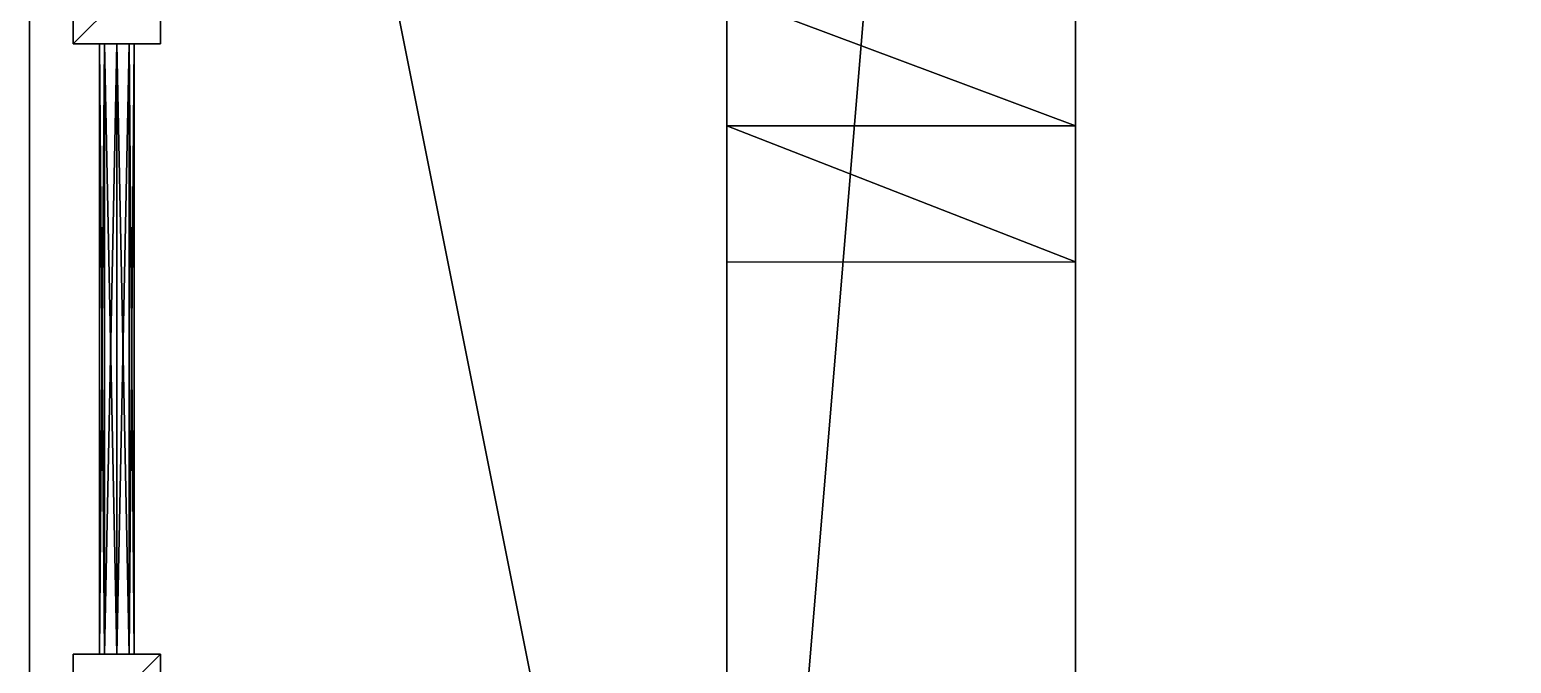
# Model space of a CAD drawing. Header units: metres. Extents: x -124 to 60, y -56 to 44.
# Drawn here: x 4 to 12.5, y -50.3 to -46.67 of the extents above; entities that cross this region are included whole.
import ezdxf

# ---------------------------------------------------------------- set-up
doc = ezdxf.new("R2010")
doc.units = ezdxf.units.M

msp = doc.modelspace()

# ---------------------------------------------------------------- linework, layer by layer
for points in [[(60, 44, 20), (10, 44, 20), (10, -56, 20)], [(10, -56, 20), (60, -56, 20), (60, 44, 20)], [(8, -56, 24), (10, -56, 24), (10, -32, 24)], [(10, -32, 24), (8, -32, 24), (8, -56, 24)], [(8, -56, 36), (8, -56, 46), (8, -32, 46)], [(8, -32, 46), (8, -32, 36), (8, -56, 36)], [(4, -56), (4, -56, 10), (4, -36, 10)], [(4, -36, 10), (4, -36), (4, -56)], [(8, -56, 10), (8, -36, 10), (4, -36, 10)], [(4, -36, 10), (4, -56, 10), (8, -56, 10)], [(8, -56, 10), (8, -56, 24), (8, -38, 24)], [(8, -38, 24), (8, -38, 10), (8, -56, 10)], [(8, -44, 32), (8, -44, 36), (8, -54, 36)], [(8, -54, 36), (8, -54, 32), (8, -44, 32)], [(4.25, -46.75, 13.5), (4.75, -46.75, 13.5), (4.75, -46.25, 13.5)], [(4.75, -46.25, 13.5), (4.25, -46.25, 13.5), (4.25, -46.75, 13.5)], [(4.25, -46.75, 13.5), (4.25, -46.25, 13.5), (4.25, -46.25, 10)], [(4.25, -46.25, 10), (4.25, -46.75, 10), (4.25, -46.75, 13.5)], [(4.75, -46.25, 13.5), (4.75, -46.75, 13.5), (4.75, -46.75, 10)], [(4.75, -46.75, 10), (4.75, -46.25, 10), (4.75, -46.25, 13.5)], [(10, -47.2196, 31.9231), (10, -46.4693, 31.6955), (8, -46.4693, 31.6955)], [(8, -46.4693, 31.6955), (8, -47.2196, 31.9231), (10, -47.2196, 31.9231)], [(8, -46.5858, 32), (8, -46.4693, 31.6955), (8, -46.8389, 31.8278)], [(8, -46.8389, 31.8278), (8, -46.9393, 32), (8, -46.5858, 32)], [(4.75, -46.75, 13.5), (4.25, -46.75, 13.5), (4.25, -46.75, 10)], [(4.25, -46.75, 10), (4.75, -46.75, 10), (4.75, -46.75, 13.5)], [(4.42929, -46.75, 11.5707), (4.4, -46.75, 11.5), (4.4, -50.25, 11.5)], [(4.4, -50.25, 11.5), (4.42929, -50.25, 11.5707), (4.42929, -46.75, 11.5707)], [(4.4, -46.75, 11.5), (4.42929, -46.75, 11.4293), (4.42929, -50.25, 11.4293)], [(4.42929, -50.25, 11.4293), (4.4, -50.25, 11.5), (4.4, -46.75, 11.5)], [(4.42929, -46.75, 13.0707), (4.4, -46.75, 13), (4.4, -50.25, 13)], [(4.4, -50.25, 13), (4.42929, -50.25, 13.0707), (4.42929, -46.75, 13.0707)], [(4.4, -46.75, 13), (4.42929, -46.75, 12.9293), (4.42929, -50.25, 12.9293)], [(4.42929, -50.25, 12.9293), (4.4, -50.25, 13), (4.4, -46.75, 13)], [(4.5, -46.75, 11.6), (4.42929, -46.75, 11.5707), (4.42929, -50.25, 11.5707)], [(4.42929, -50.25, 11.5707), (4.5, -50.25, 11.6), (4.5, -46.75, 11.6)], [(4.42929, -46.75, 11.4293), (4.5, -46.75, 11.4), (4.5, -50.25, 11.4)], [(4.5, -50.25, 11.4), (4.42929, -50.25, 11.4293), (4.42929, -46.75, 11.4293)], [(4.5, -46.75, 13.1), (4.42929, -46.75, 13.0707), (4.42929, -50.25, 13.0707)], [(4.42929, -50.25, 13.0707), (4.5, -50.25, 13.1), (4.5, -46.75, 13.1)], [(4.42929, -46.75, 12.9293), (4.5, -46.75, 12.9), (4.5, -50.25, 12.9)], [(4.5, -50.25, 12.9), (4.42929, -50.25, 12.9293), (4.42929, -46.75, 12.9293)], [(4.5, -46.75, 11.4), (4.57071, -46.75, 11.4293), (4.57071, -50.25, 11.4293)], [(4.57071, -50.25, 11.4293), (4.5, -50.25, 11.4), (4.5, -46.75, 11.4)], [(4.57071, -46.75, 11.5707), (4.5, -46.75, 11.6), (4.5, -50.25, 11.6)], [(4.5, -50.25, 11.6), (4.57071, -50.25, 11.5707), (4.57071, -46.75, 11.5707)], [(4.5, -46.75, 12.9), (4.57071, -46.75, 12.9293), (4.57071, -50.25, 12.9293)], [(4.57071, -50.25, 12.9293), (4.5, -50.25, 12.9), (4.5, -46.75, 12.9)], [(4.57071, -46.75, 13.0707), (4.5, -46.75, 13.1), (4.5, -50.25, 13.1)], [(4.5, -50.25, 13.1), (4.57071, -50.25, 13.0707), (4.57071, -46.75, 13.0707)], [(4.57071, -46.75, 11.4293), (4.6, -46.75, 11.5), (4.6, -50.25, 11.5)], [(4.6, -50.25, 11.5), (4.57071, -50.25, 11.4293), (4.57071, -46.75, 11.4293)], [(4.6, -46.75, 11.5), (4.57071, -46.75, 11.5707), (4.57071, -50.25, 11.5707)], [(4.57071, -50.25, 11.5707), (4.6, -50.25, 11.5), (4.6, -46.75, 11.5)], [(4.57071, -46.75, 12.9293), (4.6, -46.75, 13), (4.6, -50.25, 13)], [(4.6, -50.25, 13), (4.57071, -50.25, 12.9293), (4.57071, -46.75, 12.9293)], [(4.6, -46.75, 13), (4.57071, -46.75, 13.0707), (4.57071, -50.25, 13.0707)], [(4.57071, -50.25, 13.0707), (4.6, -50.25, 13), (4.6, -46.75, 13)], [(8, -46.9393, 32), (8, -46.8389, 31.8278), (8, -47.2196, 31.9231)], [(8, -47.2196, 31.9231), (8, -47.2929, 32), (8, -46.9393, 32)], [(10, -48, 32), (10, -47.2196, 31.9231), (8, -47.2196, 31.9231)], [(8, -47.2196, 31.9231), (8, -48, 32), (10, -48, 32)], [(8, -47.2929, 32), (8, -47.2196, 31.9231), (8, -47.6079, 31.9807)], [(8, -47.6079, 31.9807), (8, -47.6464, 32), (8, -47.2929, 32)], [(8, -47.6464, 32), (8, -47.6079, 31.9807), (8, -48, 32)], [(8, -50.3536, 32), (8, -50.3921, 31.9807), (8, -50, 32)], [(4.25, -50.75, 13.5), (4.75, -50.75, 13.5), (4.75, -50.25, 13.5)], [(4.75, -50.25, 13.5), (4.25, -50.25, 13.5), (4.25, -50.75, 13.5)], [(4.25, -50.75, 13.5), (4.25, -50.25, 13.5), (4.25, -50.25, 10)], [(4.25, -50.25, 10), (4.25, -50.75, 10), (4.25, -50.75, 13.5)], [(4.25, -50.25, 13.5), (4.75, -50.25, 13.5), (4.75, -50.25, 10)], [(4.75, -50.25, 10), (4.25, -50.25, 10), (4.25, -50.25, 13.5)], [(4.75, -50.25, 13.5), (4.75, -50.75, 13.5), (4.75, -50.75, 10)], [(4.75, -50.75, 10), (4.75, -50.25, 10), (4.75, -50.25, 13.5)]]:
    msp.add_3dface(points)

doc.saveas('drawing.dxf')
